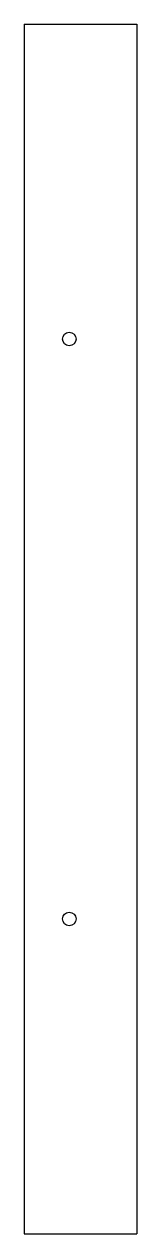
# Model space of a CAD drawing. Header units: millimetres. Extents: x -20 to 5, y -140 to 129.
import ezdxf

# ---------------------------------------------------------------- set-up
doc = ezdxf.new("R2010")
doc.units = ezdxf.units.MM

msp = doc.modelspace()

# ---------------------------------------------------------------- linework, layer by layer
at = {"color": 7, "linetype": 'Continuous'}
for p, q in [((-19.66, 128.87), (5.34, 128.87)), ((-19.66, 128.87), (-19.66, -140.07)), ((5.34, 128.87), (5.34, -140.07)), ((-19.66, -140.07), (5.34, -140.07))]:
    msp.add_line(p, q, dxfattribs=at)
for centre in [(-9.66, 58.87), (-9.66, -70.07)]:
    msp.add_circle(centre, 1.5, dxfattribs=at)

doc.saveas('drawing.dxf')
